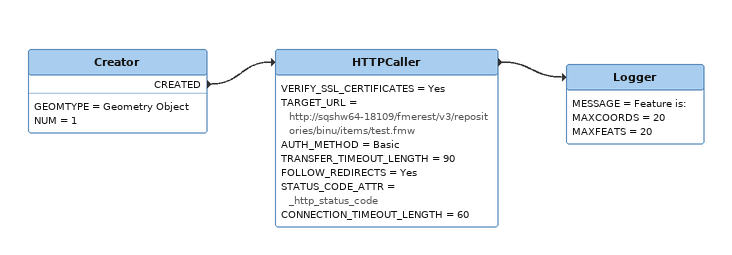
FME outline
Creator
    GEOMTYPE = Geometry Object
    NUM = 1
    CREATED -> HTTPCaller
HTTPCaller
    VERIFY_SSL_CERTIFICATES = Yes
    TARGET_URL = http://sqshw64-18109/fmerest/v3/repositories/binu/items/test.fmw
    AUTH_METHOD = Basic
    TRANSFER_TIMEOUT_LENGTH = 90
    FOLLOW_REDIRECTS = Yes
    STATUS_CODE_ATTR = _http_status_code
    CONNECTION_TIMEOUT_LENGTH = 60
    -> Logger
Logger
    MESSAGE = Feature is:
    MAXCOORDS = 20
    MAXFEATS = 20
